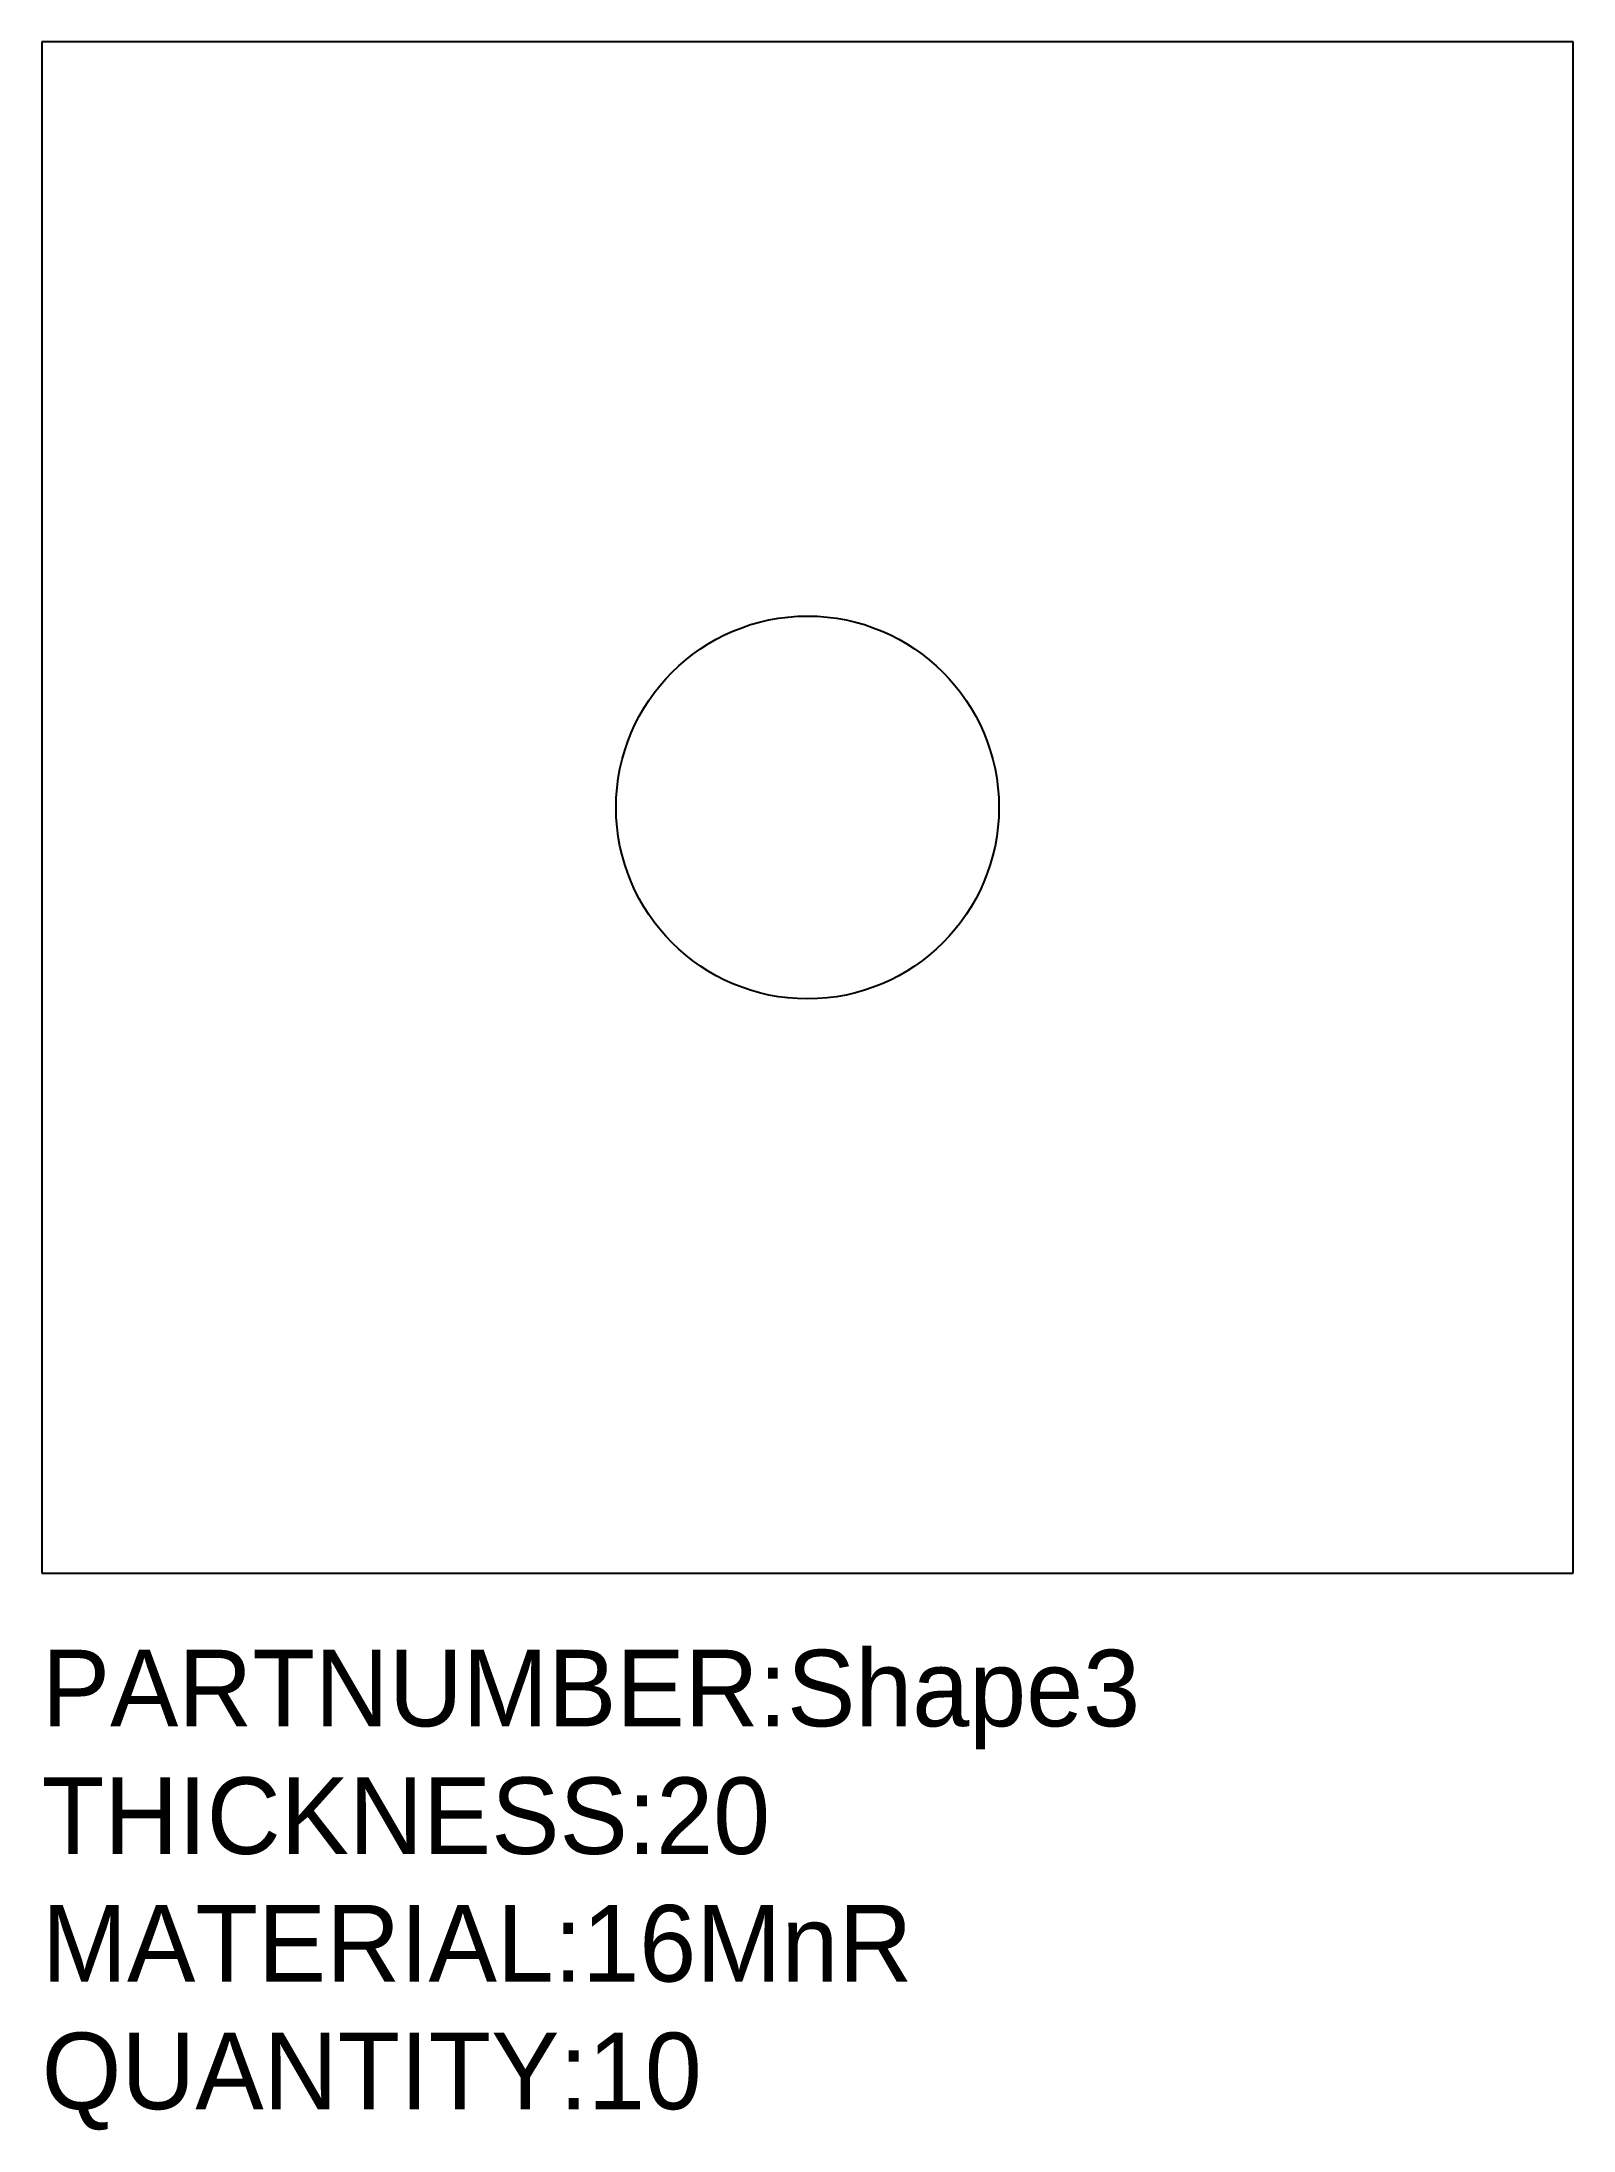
# Model space of a CAD drawing. Extents: x 0 to 200, y -73 to 200.
import ezdxf

# ---------------------------------------------------------------- set-up
doc = ezdxf.new("R2010")
doc.units = 0

msp = doc.modelspace()

# ---------------------------------------------------------------- linework, layer by layer
for p, q in [((200, 200), (0, 200)), ((0, 200), (0, 0)), ((200, 0), (200, 200)), ((0, 0), (200, 0))]:
    msp.add_line(p, q)
msp.add_circle((100, 100), 25)

# ---------------------------------------------------------------- texts
for s, p in [('PARTNUMBER:Shape3', (0, -20)), ('THICKNESS:20', (0, -36.67)), ('MATERIAL:16MnR', (0, -53.33)), ('QUANTITY:10', (0, -70))]:
    msp.add_text(s, height=10).set_placement(p)

doc.saveas('drawing.dxf')
